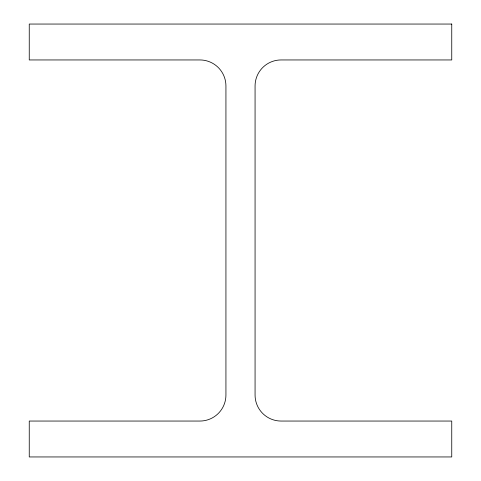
<?xml version="1.0" encoding="UTF-8"?>
<svg xmlns="http://www.w3.org/2000/svg" width="481" height="481" viewBox="0 0 481 481"><rect width="100%" height="100%" fill="white"/><g stroke="black" fill="none" stroke-linecap="round" stroke-linejoin="round"><path stroke-width="0.72" d="M451.749 24.05L29.251 24.05L29.251 59.951L199.916 59.951A26.016 26.016 0 0 1 225.932 85.967L225.932 395.033A26.016 26.016 0 0 1 199.916 421.049L29.251 421.049L29.251 456.95L451.749 456.95L451.749 421.049L281.084 421.049A26.016 26.016 0 0 1 255.068 395.033L255.068 85.967A26.016 26.016 0 0 1 281.084 59.951L451.749 59.951L451.749 24.05"/></g></svg>
